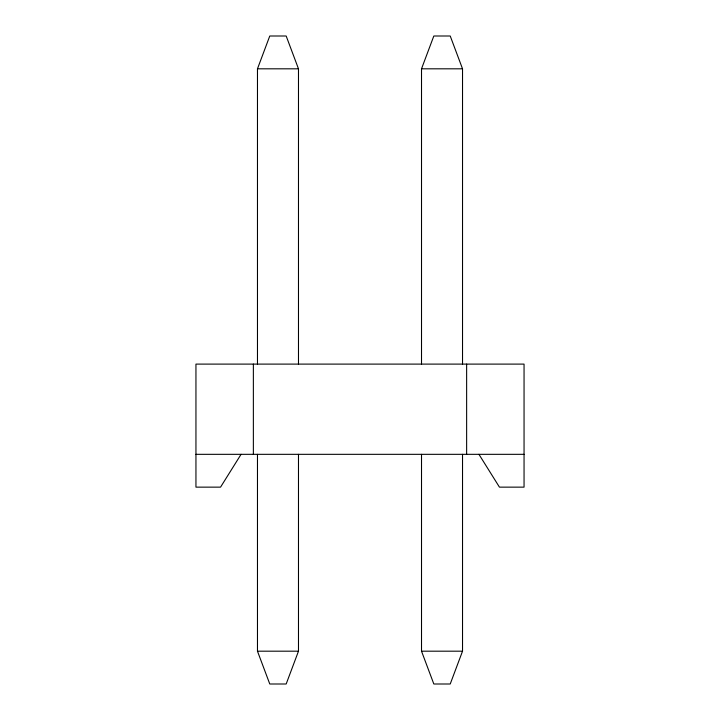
<?xml version="1.0" encoding="UTF-8"?>
<svg xmlns="http://www.w3.org/2000/svg" width="720" height="720" viewBox="0 0 720 720"><rect width="100%" height="100%" fill="white"/><g stroke="black" fill="none" stroke-linecap="round" stroke-linejoin="round"><path stroke-width="1.08" d="M257.472 364.104L257.472 68.814L269.775 36L286.173 36L298.485 68.814L298.485 364.104M421.515 364.104L421.515 68.814L433.827 36L450.225 36L462.528 68.814L462.528 364.104M298.485 454.329L298.485 651.186L286.173 684L269.775 684L257.472 651.186L257.472 454.329M462.528 454.329L462.528 651.186L450.225 684L433.827 684L421.515 651.186L421.515 454.329M241.065 454.329L220.554 487.143L195.948 487.143L195.948 364.104L524.052 364.104L524.052 487.143L499.446 487.143L478.935 454.329M257.472 68.814L298.485 68.814M421.515 68.814L462.528 68.814M195.948 454.329L524.052 454.329M257.472 651.186L298.485 651.186M421.515 651.186L462.528 651.186M466.632 364.104L466.632 454.329M253.368 364.104L253.368 454.329"/></g></svg>
